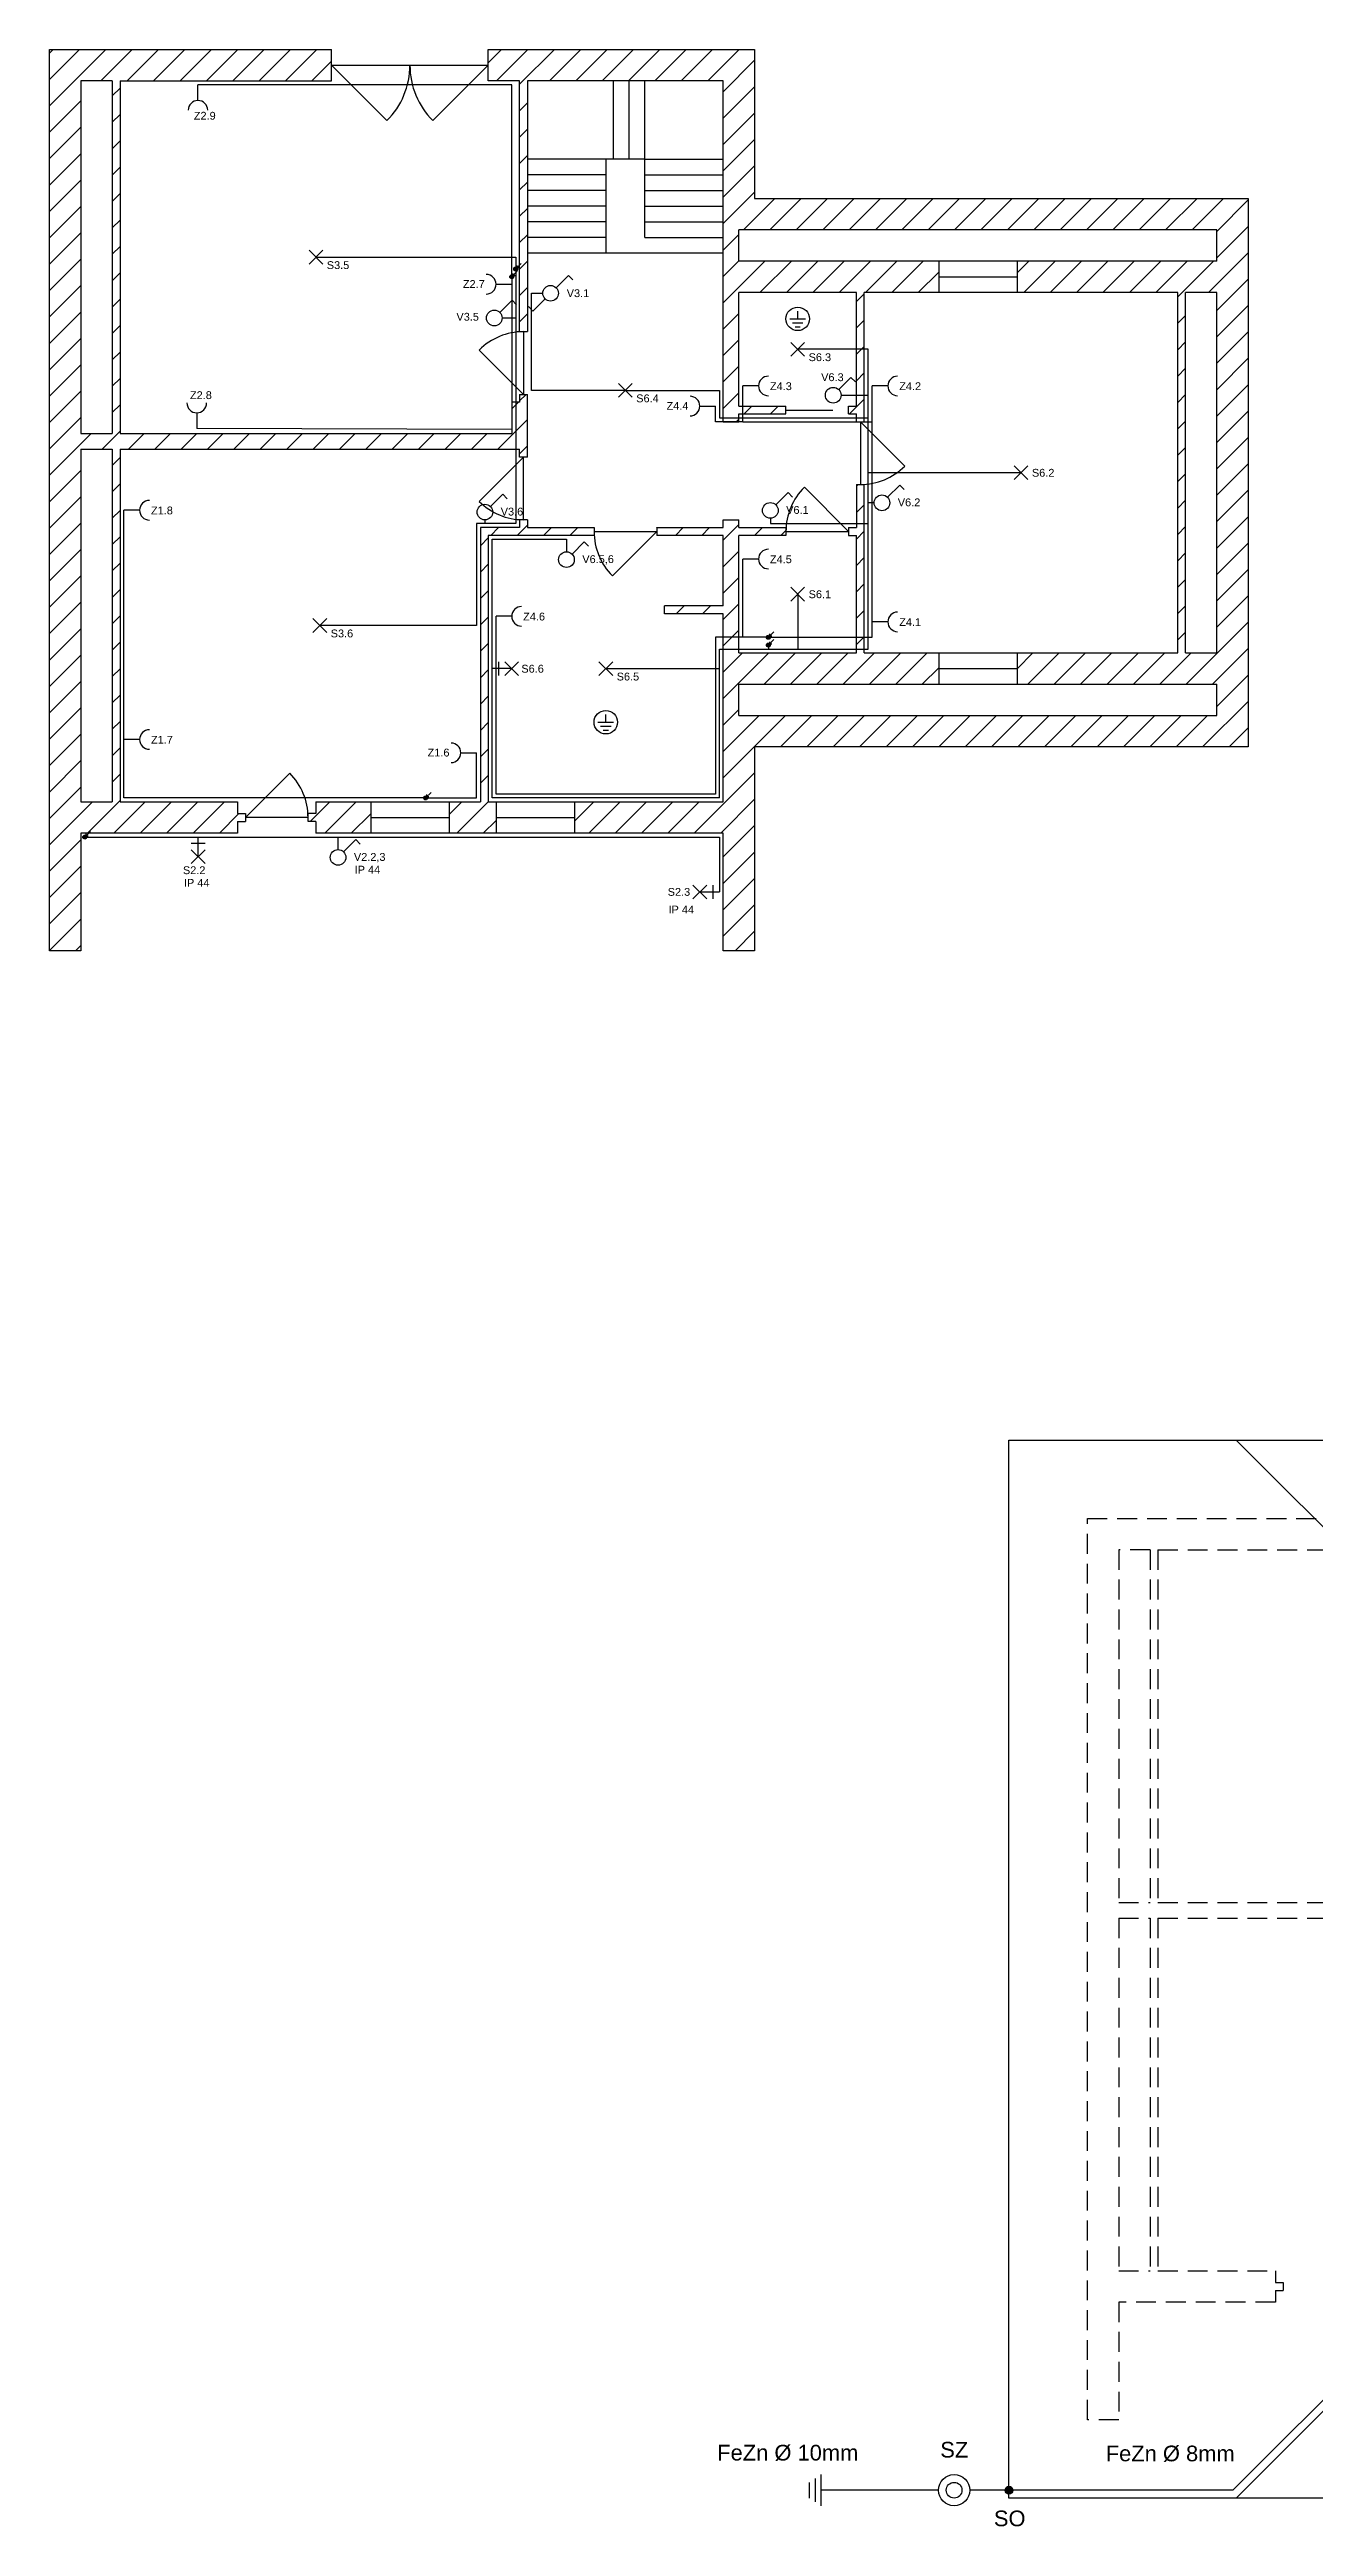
# Model space of a CAD drawing. Header units: millimetres. Extents: x 4285 to 75826, y 2195 to 40915.
# Drawn here: x 40061 to 56207, y 2195 to 33802 of the extents above; entities that cross this region are included whole.
import ezdxf
from ezdxf.enums import TextEntityAlignment as Align

# ---------------------------------------------------------------- set-up
doc = ezdxf.new("R2010")
doc.units = ezdxf.units.MM
doc.header["$LTSCALE"] = 10
doc.linetypes.add('DASHEDX2', pattern=[38.1, 25.4, -12.7])
for name, color, linetype in [('DVERE', 254, 'Continuous'), ('HROMOSVOD', 240, 'Continuous'), ('MISTNI_POSPOJENI', 80, 'Continuous'), ('PRIPOJKA', 5, 'Continuous'), ('SVETLA', 40, 'Continuous'), ('ZASUVKY', 10, 'Continuous'), ('ZDI', 7, 'Continuous')]:
    doc.layers.add(name, color=color, linetype=linetype)
doc.layers.add('NEVID_ZDI', color=253, linetype='DASHEDX2', transparency=0.5)
doc.styles.get("Standard").update_dxf_attribs({"font": 'arial.ttf'})

# ---------------------------------------------------------------- blocks, each defined once
blk = doc.blocks.new('Zarovka')
at = {"layer": 'SVETLA'}
for p, q in [((-88, 88), (88, -88)), ((-88, -88), (88, 88))]:
    blk.add_line(p, q, dxfattribs=at)
blk.add_attdef('S1.X', (139, -51), '', height=100)
blk = doc.blocks.new('Zarovka na zed')
at = {"layer": 'SVETLA'}
for p, q in [((250, 0), (0, 0)), ((81, 88), (81, -88)), ((162, -88), (338, 88)), ((162, 88), (338, -88))]:
    blk.add_line(p, q, dxfattribs=at)
blk.add_attdef('S1.X', (372, -51), '', height=100, dxfattribs=at)
blk = doc.blocks.new('Zasuvka')
at = {"layer": 'ZASUVKY'}
blk.add_line((200, 0), (0, 0), dxfattribs=at)
blk.add_arc((325, 0), 125, 90, 270, dxfattribs=at)
blk.add_attdef('Z1.X', (345, -53), '', height=100)
blk = doc.blocks.new('Vypinac SCHOD')
at = {"layer": 'SVETLA'}
for p, q in [((71, 71), (227, 227)), ((227, 227), (283, 170)), ((-227, -227), (-283, -170)), ((-71, -71), (-227, -227))]:
    blk.add_line(p, q, dxfattribs=at)
blk.add_circle((0, 0), 100, dxfattribs=at)
blk.add_attdef('V1.1', (206, -49), '', height=100)
blk = doc.blocks.new('Vypinac')
at = {"layer": 'SVETLA'}
for p, q in [((71, 71), (227, 227)), ((227, 227), (283, 170))]:
    blk.add_line(p, q, dxfattribs=at)
blk.add_circle((0, 0), 100, dxfattribs=at)
blk.add_attdef('V1.1', (202, -44), '', height=100)
blk = doc.blocks.new('DOLU')
h = blk.add_hatch(color=0)
h.dxf.hatch_style = 1
h.paths.add_polyline_path([(-25, 0, 1), (25, 0, 1)])
at = {"color": 0}
for p, q in [((0, 0), (71, 71)), ((18, 18), (18, 43)), ((18, 18), (43, 18))]:
    blk.add_line(p, q, dxfattribs=at)
blk.add_circle((0, 0), 25, dxfattribs=at)
blk = doc.blocks.new('*U11')
at = {"layer": 'MISTNI_POSPOJENI'}
for p, q in [((-100, 0), (100, 0)), ((0, 0), (0, 100)), ((-67, -50), (67, -50)), ((-33, -100), (33, -100))]:
    blk.add_line(p, q, dxfattribs=at)
blk.add_circle((0, 0), 150, dxfattribs=at)

msp = doc.modelspace()

# ---------------------------------------------------------------- hatches: boundary and pattern name
at = {"layer": 'HROMOSVOD'}
h = msp.add_hatch(color=256, dxfattribs=at)
h.dxf.hatch_style = 1
h.paths.add_polyline_path([(52357.747, 2657.433, 1), (52257.747, 2657.433, 1)])
at = {"layer": 'ZDI'}
h = msp.add_hatch(dxfattribs=at)
h.set_pattern_fill('ANSI31', color=256, scale=75)
h.set_pattern_definition([(45, (11972.7, 18801.66), (-168.3798, 168.3798), [])])
h.paths.add_polyline_path([(40061.25, 33801.663), (40061.25, 22301.663), (40461.25, 22301.663), (40461.25, 23801.663), (42461.25, 23801.663), (42461.25, 23951.663), (42561.25, 23951.663), (42561.25, 24051.663), (42461.25, 24051.663), (42461.25, 24201.663), (40961.25, 24201.663), (40961.25, 28701.663), (46061.25, 28701.663), (46061.25, 28601.663), (46161.25, 28601.663), (46161.25, 29401.663), (46061.25, 29401.663), (46061.25, 29301.663), (45961.25, 29301.663), (45961.25, 28901.663), (40961.25, 28901.663), (40961.25, 33401.663), (43661.25, 33401.663), (43661.25, 33801.663)])
h.paths.add_polyline_path([(40861.25, 33401.663), (40861.25, 28901.663), (40461.25, 28901.663), (40461.25, 33401.663)], flags=16)
h.paths.add_polyline_path([(40861.25, 28701.663), (40861.25, 24201.663), (40461.25, 24201.663), (40461.25, 28701.663)], flags=16)
h.paths.add_polyline_path([(45661.25, 33801.663), (45661.25, 33401.663), (46061.25, 33401.663), (46061.25, 30201.663), (46161.25, 30201.663), (46161.25, 33401.663), (48661.25, 33401.663), (48661.25, 29051.663), (48861.25, 29051.663), (48861.25, 29151.663), (49461.25, 29151.663), (49461.25, 29251.663), (48861.25, 29251.663), (48861.25, 30701.663), (50361.25, 30701.663), (50361.25, 29251.663), (50261.25, 29251.663), (50261.25, 29151.663), (50361.25, 29151.663), (50361.25, 29051.663), (50461.25, 29051.663), (50461.25, 30701.663), (51411.25, 30701.663), (51411.25, 31101.663), (48861.25, 31101.663), (48861.25, 31501.663), (54961.25, 31501.663), (54961.25, 31101.663), (52411.25, 31101.663), (52411.25, 30701.663), (54461.25, 30701.663), (54461.25, 26101.663), (52411.25, 26101.663), (52411.25, 25701.663), (54961.25, 25701.663), (54961.25, 25301.663), (48861.25, 25301.663), (48861.25, 25701.663), (51411.25, 25701.663), (51411.25, 26101.663), (50461.25, 26101.663), (50461.25, 28251.663), (50361.25, 28251.663), (50361.25, 27701.663), (50261.25, 27701.663), (50261.25, 27601.663), (50361.25, 27601.663), (50361.25, 26101.663), (48861.25, 26101.663), (48861.25, 27601.663), (49461.25, 27601.663), (49461.25, 27701.663), (48861.25, 27701.663), (48861.25, 27801.663), (48661.25, 27801.663), (48661.25, 27701.663), (47811.25, 27701.663), (47811.25, 27601.663), (48661.25, 27601.663), (48661.25, 26701.663), (47911.25, 26701.663), (47911.25, 26601.663), (48661.25, 26601.663), (48661.25, 24201.663), (46761.25, 24201.663), (46761.25, 23801.663), (48661.25, 23801.663), (48661.25, 22301.663), (49061.25, 22301.663), (49061.25, 24901.663), (55361.25, 24901.663), (55361.25, 31901.663), (49061.25, 31901.663), (49061.25, 33801.663)])
h.paths.add_polyline_path([(54561.25, 30701.663), (54961.25, 30701.663), (54961.25, 26101.663), (54561.25, 26101.663)], flags=16)
h.paths.add_polyline_path([(45161.25, 24201.663), (45161.25, 23801.663), (45761.25, 23801.663), (45761.25, 24201.663), (45661.25, 24201.663), (45661.25, 27601.663), (47011.25, 27601.663), (47011.25, 27701.663), (46161.25, 27701.663), (46161.25, 27801.663), (46061.25, 27801.663), (46061.25, 27701.663), (45561.25, 27701.663), (45561.25, 24201.663)])
h.paths.add_polyline_path([(43461.25, 24201.663), (43461.25, 24051.663), (43361.25, 24051.663), (43361.25, 23951.663), (43461.25, 23951.663), (43461.25, 23801.663), (44161.25, 23801.663), (44161.25, 24201.663)], flags=17)

# ---------------------------------------------------------------- linework, layer by layer
at = {"layer": 'DVERE'}
for p, q in [((43661.25, 33601.663), (44661.25, 33601.663)), ((43661.25, 33601.663), (44368.357, 32894.556)), ((44661.25, 33601.663), (45661.25, 33601.663)), ((45661.25, 33601.663), (44954.143, 32894.556)), ((47261.25, 32401.663), (47261.25, 33401.663)), ((47461.25, 32401.663), (47461.25, 33401.663)), ((47661.25, 32401.663), (47661.25, 33401.663)), ((47161.25, 32401.663), (46161.25, 32401.663)), ((47661.25, 32401.663), (47161.25, 32401.663)), ((47161.25, 32401.663), (47161.25, 31201.663)), ((47661.25, 31401.663), (47661.25, 32401.663)), ((47661.25, 32401.663), (48661.25, 32401.663)), ((47161.25, 32201.663), (46161.25, 32201.663)), ((47161.25, 32001.663), (46161.25, 32001.663)), ((47661.25, 32201.663), (48661.25, 32201.663)), ((47661.25, 32001.663), (48661.25, 32001.663)), ((47161.25, 31801.663), (46161.25, 31801.663)), ((47661.25, 31801.663), (48661.25, 31801.663)), ((47161.25, 31601.663), (46161.25, 31601.663)), ((47161.25, 31401.663), (46161.25, 31401.663)), ((47661.25, 31601.663), (48661.25, 31601.663)), ((47661.25, 31401.663), (48661.25, 31401.663)), ((48661.25, 31201.663), (46161.25, 31201.663)), ((46111.25, 30201.663), (46111.25, 29401.663)), ((46111.25, 29401.663), (45545.564, 29967.348)), ((49461.25, 29201.663), (50061.25, 29201.663)), ((50411.25, 29051.663), (50411.25, 28251.663)), ((50411.25, 29051.663), (50976.935, 28485.977)), ((46111.25, 28601.663), (45545.564, 28035.977)), ((46111.25, 27801.663), (46111.25, 28601.663)), ((50261.25, 27651.663), (49695.564, 28217.348)), ((47011.25, 27651.663), (47811.25, 27651.663)), ((47811.25, 27651.663), (47245.564, 27085.977)), ((49461.25, 27651.663), (50261.25, 27651.663)), ((42561.25, 24001.663), (43126.935, 24567.348)), ((43361.25, 24001.663), (42561.25, 24001.663))]:
    msp.add_line(p, q, dxfattribs=at)
for centre, radius, start, end in [((43661.25, 33601.663), 1000, 315, 0), ((45661.25, 33601.663), 1000, 180, 225), ((46111.25, 29401.663), 800, 90, 135), ((50411.25, 29051.663), 800, 270, 315), ((50261.25, 27651.663), 800, 135, 180), ((46111.25, 28601.663), 800, 225, 270), ((47811.25, 27651.663), 800, 180, 225), ((42561.25, 24001.663), 800, 0, 45)]:
    msp.add_arc(centre, radius, start, end, dxfattribs=at)
at = {"layer": 'HROMOSVOD'}
for p, q in [((57707.747, 5198.855), (55166.325, 2657.433)), ((49907.747, 2857.433), (49907.747, 2457.433)), ((49757.747, 2757.433), (49757.747, 2557.433)), ((49832.747, 2807.433), (49832.747, 2507.433)), ((51407.747, 2657.433), (49907.747, 2657.433)), ((55166.325, 2657.433), (51807.747, 2657.433))]:
    msp.add_line(p, q, dxfattribs=at)
for centre, radius in [((51607.747, 2657.433), 200), ((51607.747, 2657.433), 100), ((52307.747, 2657.433), 50)]:
    msp.add_circle(centre, radius, dxfattribs=at)
at = {"layer": 'NEVID_ZDI'}
for p, q in [((54107.747, 14657.433), (53707.747, 14657.433)), ((53707.747, 14657.433), (53707.747, 10157.433)), ((54107.747, 14657.433), (54107.747, 10157.433)), ((54207.747, 14657.433), (54207.747, 10157.433)), ((54207.747, 14657.433), (56907.747, 14657.433)), ((53707.747, 10157.433), (54107.747, 10157.433)), ((54207.747, 10157.433), (59207.747, 10157.433)), ((53707.747, 9957.433), (53707.747, 5457.433)), ((53707.747, 9957.433), (54107.747, 9957.433)), ((54107.747, 9957.433), (54107.747, 5457.433)), ((54207.747, 9957.433), (54207.747, 5457.433)), ((54207.747, 9957.433), (59307.747, 9957.433)), ((53707.747, 5457.433), (54107.747, 5457.433)), ((54207.747, 5457.433), (55707.747, 5457.433)), ((55707.747, 5457.433), (55707.747, 5307.433)), ((55707.747, 5307.433), (55807.747, 5307.433)), ((55707.747, 5207.433), (55707.747, 5057.433)), ((55707.747, 5207.433), (55807.747, 5207.433)), ((55807.747, 5307.433), (55807.747, 5207.433))]:
    msp.add_line(p, q, dxfattribs=at)
msp.add_lwpolyline([(55707.747, 5057.433), (53707.747, 5057.433), (53707.747, 3557.433), (53307.747, 3557.433), (53307.747, 15057.433), (56907.747, 15057.433)], dxfattribs=at)
at = {"layer": 'SVETLA'}
for p, q in [((43461.25, 31151.663), (46011.25, 31151.663)), ((46011.25, 31151.663), (46011.25, 31001.663)), ((46011.25, 31001.663), (46011.25, 27751.663)), ((46211.25, 29451.663), (46211.25, 30691.683)), ((46211.25, 30691.683), (46356.589, 30691.683)), ((45838.516, 30376.016), (46011.25, 30376.016)), ((50511.25, 29976.663), (49611.25, 29976.663)), ((50511.25, 26151.663), (50511.25, 29976.663)), ((47411.25, 29451.663), (46211.25, 29451.663)), ((47411.25, 29451.663), (48611.25, 29451.663)), ((48611.25, 29451.663), (48611.25, 29101.663)), ((48611.25, 29101.663), (50511.25, 29101.663)), ((50163.906, 29390.794), (50511.25, 29390.794)), ((52461.25, 28401.663), (50511.25, 28401.663)), ((49261.579, 27820.267), (49261.579, 27751.663)), ((50586.418, 28017.377), (50511.25, 28017.377)), ((46011.25, 27751.663), (45511.25, 27751.663)), ((45511.25, 27751.663), (45511.25, 26451.663)), ((45618.269, 27799.434), (45618.269, 27751.663)), ((45711.25, 24251.663), (45711.25, 27551.663)), ((45711.25, 27551.663), (46659.363, 27551.663)), ((46659.363, 27551.663), (46659.363, 27392.673)), ((49261.579, 27751.663), (50511.25, 27751.663)), ((49611.25, 26851.663), (49611.25, 26151.663)), ((45511.25, 26451.663), (43511.25, 26451.663)), ((48611.25, 26151.663), (50511.25, 26151.663)), ((48611.25, 24251.663), (48611.25, 26151.663)), ((49236.25, 26201.663), (49236.25, 26151.663)), ((47161.25, 25901.663), (48611.25, 25901.663)), ((48611.25, 24251.663), (45711.25, 24251.663)), ((40511.25, 23751.663), (48611.25, 23751.663)), ((43743.97, 23592.655), (43743.97, 23751.663)), ((48611.25, 23751.663), (48611.25, 23051.663))]:
    msp.add_line(p, q, dxfattribs=at)
at = {"layer": 'ZASUVKY'}
for p, q in [((45961.25, 33351.663), (41955.579, 33351.663)), ((45961.25, 30901.663), (45961.25, 33351.663)), ((45961.25, 30901.663), (45961.25, 28951.663)), ((48911.25, 29051.663), (48911.25, 29508.967)), ((50561.25, 26301.663), (50561.25, 29508.967)), ((48561.25, 29051.663), (48561.25, 29251.663)), ((45961.25, 28951.663), (41940.397, 28966.416)), ((48911.25, 29051.663), (48561.25, 29051.663)), ((48911.25, 29051.663), (50561.25, 29051.663)), ((41011.25, 24251.663), (41011.25, 27923.071)), ((48911.25, 26301.663), (48911.25, 27300.287)), ((45761.25, 24301.663), (45761.25, 26569.226)), ((48911.25, 26301.663), (48561.25, 26301.663)), ((48561.25, 26301.663), (48561.25, 24301.663)), ((49236.25, 26301.663), (48911.25, 26301.663)), ((49236.25, 26301.663), (50561.25, 26301.663)), ((45511.25, 24251.663), (45511.25, 24827.691)), ((44861.25, 24251.663), (41011.25, 24251.663)), ((44861.25, 24251.663), (45511.25, 24251.663)), ((48561.25, 24301.663), (45761.25, 24301.663))]:
    msp.add_line(p, q, dxfattribs=at)
at = {"layer": 'ZDI'}
for p, q in [((43661.25, 33401.663), (43661.25, 33801.663)), ((45661.25, 33401.663), (45661.25, 33801.663)), ((40461.25, 33401.663), (40461.25, 28901.663)), ((40861.25, 33401.663), (40461.25, 33401.663)), ((40861.25, 33401.663), (40861.25, 28901.663)), ((40961.25, 33401.663), (40961.25, 28901.663)), ((40961.25, 33401.663), (43661.25, 33401.663)), ((46061.25, 33401.663), (45661.25, 33401.663)), ((46061.25, 30201.663), (46061.25, 33401.663)), ((48661.25, 33401.663), (46161.25, 33401.663)), ((46161.25, 33401.663), (46161.25, 30201.663)), ((48661.25, 29051.663), (48661.25, 33401.663)), ((54961.25, 31501.663), (48861.25, 31501.663)), ((48861.25, 31101.663), (48861.25, 31501.663)), ((54961.25, 31101.663), (54961.25, 31501.663)), ((54961.25, 31101.663), (48861.25, 31101.663)), ((51411.25, 31101.663), (51411.25, 30701.663)), ((52411.25, 31101.663), (52411.25, 30701.663)), ((50361.25, 30701.663), (48861.25, 30701.663)), ((48861.25, 29251.663), (48861.25, 30701.663)), ((50361.25, 29251.663), (50361.25, 30701.663)), ((54461.25, 30701.663), (50461.25, 30701.663)), ((50461.25, 29051.663), (50461.25, 30701.663)), ((51411.25, 30901.663), (52411.25, 30901.663)), ((54461.25, 26101.663), (54461.25, 30701.663)), ((54961.25, 30701.663), (54561.25, 30701.663)), ((54561.25, 26101.663), (54561.25, 30701.663)), ((54961.25, 26101.663), (54961.25, 30701.663)), ((46061.25, 30201.663), (46161.25, 30201.663)), ((46061.25, 29401.663), (46161.25, 29401.663)), ((46061.25, 29401.663), (46061.25, 29301.663)), ((46161.25, 28601.663), (46161.25, 29401.663)), ((46061.25, 29301.663), (45961.25, 29301.663)), ((45961.25, 29301.663), (45961.25, 28901.663)), ((48861.25, 29251.663), (49461.25, 29251.663)), ((48861.25, 29051.663), (48861.25, 29151.663)), ((48861.25, 29151.663), (49461.25, 29151.663)), ((49461.25, 29151.663), (49461.25, 29251.663)), ((50261.25, 29251.663), (50361.25, 29251.663)), ((50261.25, 29151.663), (50261.25, 29251.663)), ((50261.25, 29151.663), (50361.25, 29151.663)), ((50361.25, 29051.663), (50361.25, 29151.663)), ((40461.25, 28901.663), (40861.25, 28901.663)), ((40961.25, 28901.663), (45961.25, 28901.663)), ((48661.25, 29051.663), (48861.25, 29051.663)), ((50361.25, 29051.663), (50461.25, 29051.663)), ((40461.25, 28701.663), (40861.25, 28701.663)), ((40461.25, 28701.663), (40461.25, 24201.663)), ((40861.25, 28701.663), (40861.25, 24201.663)), ((40961.25, 28701.663), (40961.25, 24201.663)), ((40961.25, 28701.663), (46061.25, 28701.663)), ((46061.25, 28601.663), (46061.25, 28701.663)), ((46161.25, 28601.663), (46061.25, 28601.663)), ((50361.25, 28251.663), (50461.25, 28251.663)), ((50361.25, 28251.663), (50361.25, 27701.663)), ((50461.25, 26101.663), (50461.25, 28251.663)), ((46061.25, 27701.663), (45561.25, 27701.663)), ((45561.25, 27701.663), (45561.25, 24201.663)), ((45661.25, 27601.663), (45661.25, 24201.663)), ((47011.25, 27601.663), (45661.25, 27601.663)), ((46161.25, 27801.663), (46061.25, 27801.663)), ((46061.25, 27801.663), (46061.25, 27701.663)), ((46161.25, 27801.663), (46161.25, 27701.663)), ((46161.25, 27701.663), (47011.25, 27701.663)), ((47011.25, 27701.663), (47011.25, 27601.663)), ((47811.25, 27701.663), (47811.25, 27601.663)), ((47811.25, 27701.663), (48661.25, 27701.663)), ((48661.25, 27601.663), (47811.25, 27601.663)), ((48661.25, 27701.663), (48661.25, 27801.663)), ((48661.25, 27801.663), (48861.25, 27801.663)), ((48661.25, 26701.663), (48661.25, 27601.663)), ((48861.25, 27701.663), (48861.25, 27801.663)), ((48861.25, 27701.663), (49461.25, 27701.663)), ((48861.25, 26101.663), (48861.25, 27601.663)), ((49461.25, 27601.663), (48861.25, 27601.663)), ((49461.25, 27701.663), (49461.25, 27601.663)), ((50261.25, 27701.663), (50361.25, 27701.663)), ((50261.25, 27701.663), (50261.25, 27601.663)), ((50261.25, 27601.663), (50361.25, 27601.663)), ((50361.25, 26101.663), (50361.25, 27601.663)), ((48661.25, 26701.663), (47911.25, 26701.663)), ((47911.25, 26601.663), (47911.25, 26701.663)), ((48661.25, 26601.663), (47911.25, 26601.663)), ((48661.25, 24201.663), (48661.25, 26601.663)), ((48861.25, 26101.663), (50361.25, 26101.663)), ((50461.25, 26101.663), (54461.25, 26101.663)), ((51411.25, 26101.663), (51411.25, 25701.663)), ((52411.25, 26101.663), (52411.25, 25701.663)), ((54561.25, 26101.663), (54961.25, 26101.663)), ((48861.25, 25301.663), (48861.25, 25701.663)), ((48861.25, 25701.663), (54961.25, 25701.663)), ((51411.25, 25901.663), (52411.25, 25901.663)), ((54961.25, 25301.663), (54961.25, 25701.663)), ((48861.25, 25301.663), (54961.25, 25301.663)), ((40461.25, 24201.663), (40861.25, 24201.663)), ((40961.25, 24201.663), (42461.25, 24201.663)), ((42461.25, 24201.663), (42461.25, 24051.663)), ((42461.25, 24051.663), (42561.25, 24051.663)), ((42561.25, 24051.663), (42561.25, 23951.663)), ((43461.25, 24051.663), (43361.25, 24051.663)), ((43361.25, 23951.663), (43361.25, 24051.663)), ((43461.25, 24201.663), (45561.25, 24201.663)), ((43461.25, 24201.663), (43461.25, 24051.663)), ((44161.25, 24201.663), (44161.25, 23801.663)), ((45161.25, 24201.663), (45161.25, 23801.663)), ((45661.25, 24201.663), (48661.25, 24201.663)), ((45761.25, 24201.663), (45761.25, 23801.663)), ((46761.25, 24201.663), (46761.25, 23801.663)), ((42461.25, 23951.663), (42561.25, 23951.663)), ((42461.25, 23951.663), (42461.25, 23801.663)), ((43461.25, 23951.663), (43361.25, 23951.663)), ((43461.25, 23951.663), (43461.25, 23801.663)), ((44161.25, 24001.663), (45161.25, 24001.663)), ((45761.25, 24001.663), (46761.25, 24001.663)), ((52307.747, 2557.433), (52307.747, 16057.433)), ((52307.747, 16057.433), (63307.747, 16057.433)), ((57807.747, 13457.433), (55207.747, 16057.433)), ((57807.747, 5157.433), (55207.747, 2557.433)), ((63307.747, 2557.433), (52307.747, 2557.433))]:
    msp.add_line(p, q, dxfattribs=at)
for points in [[(42461.25, 23801.663), (40461.25, 23801.663), (40461.25, 22301.663), (40061.25, 22301.663), (40061.25, 33801.663), (43661.25, 33801.663)], [(45661.25, 33801.663), (49061.25, 33801.663), (49061.25, 31901.663), (55361.25, 31901.663), (55361.25, 24901.663), (49061.25, 24901.663), (49061.25, 22301.663), (48661.25, 22301.663), (48661.25, 23801.663), (43461.25, 23801.663)]]:
    msp.add_lwpolyline(points, dxfattribs=at)

# ---------------------------------------------------------------- block references
at = {"layer": 'MISTNI_POSPOJENI'}
for p in [(49611.25, 30364.944), (47161.25, 25217.851)]:
    msp.add_blockref('*U11', p, dxfattribs=at)
at = {"layer": 'PRIPOJKA'}
msp.add_blockref('Vypinac', (45738.516, 30376.016), dxfattribs=at)
at = {"layer": 'SVETLA'}
ref = msp.add_blockref('Zarovka', (43461.25, 31151.663), dxfattribs=at)
ref.add_attrib('S1.X', 'S3.5', dxfattribs={"layer": '0', "height": 100}).set_placement((43600.018, 31100.582), align=Align.TOP_LEFT)
for name, p in [('DOLU', (46011.25, 31001.663)), ('Vypinac', (50063.906, 29390.794)), ('DOLU', (49236.25, 26201.663)), ('DOLU', (40511.25, 23751.663))]:
    msp.add_blockref(name, p, dxfattribs=at)
for name, p, values in [('Vypinac SCHOD', (46456.589, 30691.683), {'V1.1': 'V3.1'}), ('Zarovka', (52461.25, 28401.663), {'S1.X': 'S6.2'}), ('Vypinac', (49261.579, 27920.267), {'V1.1': 'V6.1'}), ('Vypinac', (50686.418, 28017.377), {'V1.1': 'V6.2'}), ('Vypinac', (45618.269, 27899.434), {'V1.1': 'V3.6'}), ('Vypinac', (46659.363, 27292.673), {'V1.1': 'V6.5,6'}), ('Zarovka', (49611.25, 26851.663), {'S1.X': 'S6.1'}), ('Zarovka na zed', (45711.25, 25901.663), {'S1.X': 'S6.6'}), ('Vypinac', (43743.97, 23492.655), {'V1.1': 'V2.2,3'})]:
    msp.add_blockref(name, p, dxfattribs=at).add_auto_attribs(values)
ref = msp.add_blockref('Zarovka', (49611.25, 29976.663), dxfattribs=at)
ref.add_attrib('S1.X', 'S6.3', dxfattribs={"layer": '0', "height": 100}).set_placement((49750.018, 29925.582), align=Align.TOP_LEFT)
ref = msp.add_blockref('Zarovka', (47411.25, 29451.663), dxfattribs=at)
ref.add_attrib('S1.X', 'S6.4', dxfattribs={"layer": '0', "height": 100}).set_placement((47550.018, 29400.582), align=Align.TOP_LEFT)
ref = msp.add_blockref('Zarovka', (43511.25, 26451.663), dxfattribs=at)
ref.add_attrib('S1.X', 'S3.6', dxfattribs={"layer": '0', "height": 100}).set_placement((43650.018, 26400.582), align=Align.TOP_LEFT)
ref = msp.add_blockref('Zarovka', (47161.25, 25901.663), dxfattribs=at)
ref.add_attrib('S1.X', 'S6.5', dxfattribs={"layer": '0', "height": 100}).set_placement((47300.018, 25850.582), align=Align.TOP_LEFT)
ref = msp.add_blockref('Zarovka na zed', (41958.818, 23751.663), dxfattribs=dict(at, rotation=270))
ref.add_attrib('S1.X', 'S2.2', dxfattribs={"height": 100}).set_placement((41907.55, 23379.272), align=Align.TOP_CENTER)
ref = msp.add_blockref('Zarovka na zed', (48611.25, 23051.663), dxfattribs=dict(at, rotation=179.9999999999996))
ref.add_attrib('S1.X', 'S2.3', dxfattribs={"height": 100}).set_placement((48238.859, 23102.932), align=Align.TOP_RIGHT)
at = {"layer": 'ZASUVKY'}
ref = msp.add_blockref('Zasuvka', (41955.579, 33351.663), dxfattribs=dict(at, rotation=270))
ref.add_attrib('Z1.X', 'Z2.9', dxfattribs={"layer": '0', "height": 100}).set_placement((41902.782, 33006.663), align=Align.TOP_LEFT)
ref = msp.add_blockref('Zasuvka', (45961.25, 30806.461), dxfattribs=dict(at, rotation=180))
ref.add_attrib('Z1.X', 'Z2.7', dxfattribs={"layer": '0', "height": 100}).set_placement((45616.25, 30859.258), align=Align.TOP_RIGHT)
for p in [(45961.25, 30901.663), (49236.25, 26301.663), (44861.25, 24251.663)]:
    msp.add_blockref('DOLU', p, dxfattribs=at)
ref = msp.add_blockref('Zasuvka', (41940.397, 28966.416), dxfattribs=dict(at, rotation=90))
ref.add_attrib('Z1.X', 'Z2.8', dxfattribs={"layer": '0', "height": 100}).set_placement((41993.194, 29311.416), align=Align.BOTTOM_CENTER)
for p, values in [((48911.25, 29508.967), {'Z1.X': 'Z4.3'}), ((50561.25, 29508.967), {'Z1.X': 'Z4.2'}), ((41011.25, 27923.071), {'Z1.X': 'Z1.8'}), ((48911.25, 27300.287), {'Z1.X': 'Z4.5'}), ((45761.25, 26569.226), {'Z1.X': 'Z4.6'}), ((50561.25, 26498.332), {'Z1.X': 'Z4.1'}), ((41011.25, 24997.09), {'Z1.X': 'Z1.7'})]:
    msp.add_blockref('Zasuvka', p, dxfattribs=at).add_auto_attribs(values)
ref = msp.add_blockref('Zasuvka', (48561.25, 29251.663), dxfattribs=dict(at, rotation=180))
ref.add_attrib('Z1.X', 'Z4.4', dxfattribs={"layer": '0', "height": 100}).set_placement((48216.25, 29304.46), align=Align.TOP_RIGHT)
ref = msp.add_blockref('Zasuvka', (45511.25, 24827.691), dxfattribs=dict(at, rotation=180))
ref.add_attrib('Z1.X', 'Z1.6', dxfattribs={"layer": '0', "height": 100}).set_placement((45166.25, 24880.488), align=Align.TOP_RIGHT)

# ---------------------------------------------------------------- texts
at = {"layer": 'HROMOSVOD', "char_height": 200}
for s, width, insert, attachment_point in [('{\\fArial|b0|i0|c238|p34;FeZn %%C 10mm}', 2026.80482, (50384.557, 3236.378), 3), ('{\\fArial|b0|i0|c238|p34;SZ}', 606.44026, (51430.477, 3274.238), 1), ('{\\fArial|b0|i0|c238|p34;FeZn %%C 8mm}', 1642.63415, (53542.867, 3226.22), 1), ('{\\fArial|b0|i0|c238|p34;SO}', 606.44026, (52114.922, 2397.541), 1)]:
    msp.add_mtext_dynamic_manual_height_columns(s, width=width, gutter_width=500, heights=[0], dxfattribs=dict(at, insert=insert, attachment_point=attachment_point))
at = {"layer": 'SVETLA', "char_height": 100, "attachment_point": 1}
for s, width, insert in [('{\\fArial|b0|i0|c238|p34;V3.5}', 344.80088, (45254.642, 30441.602)), ('{\\fArial|b0|i0|c238|p34;V6.3}', 249.29192, (49910.042, 29670.35)), ('{\\fArial|b0|i0|c238|p34;IP 44}', 1253.19493, (41776.889, 23218.249)), ('{\\fArial|b0|i0|c238|p34;IP 44}', 1253.19493, (43955.43, 23386.098)), ('{\\fArial|b0|i0|c238|p34;IP 44}', 1253.19493, (47961.697, 22877.307))]:
    msp.add_mtext_dynamic_manual_height_columns(s, width=width, gutter_width=500, heights=[0], dxfattribs=dict(at, insert=insert))

doc.saveas('drawing.dxf')
